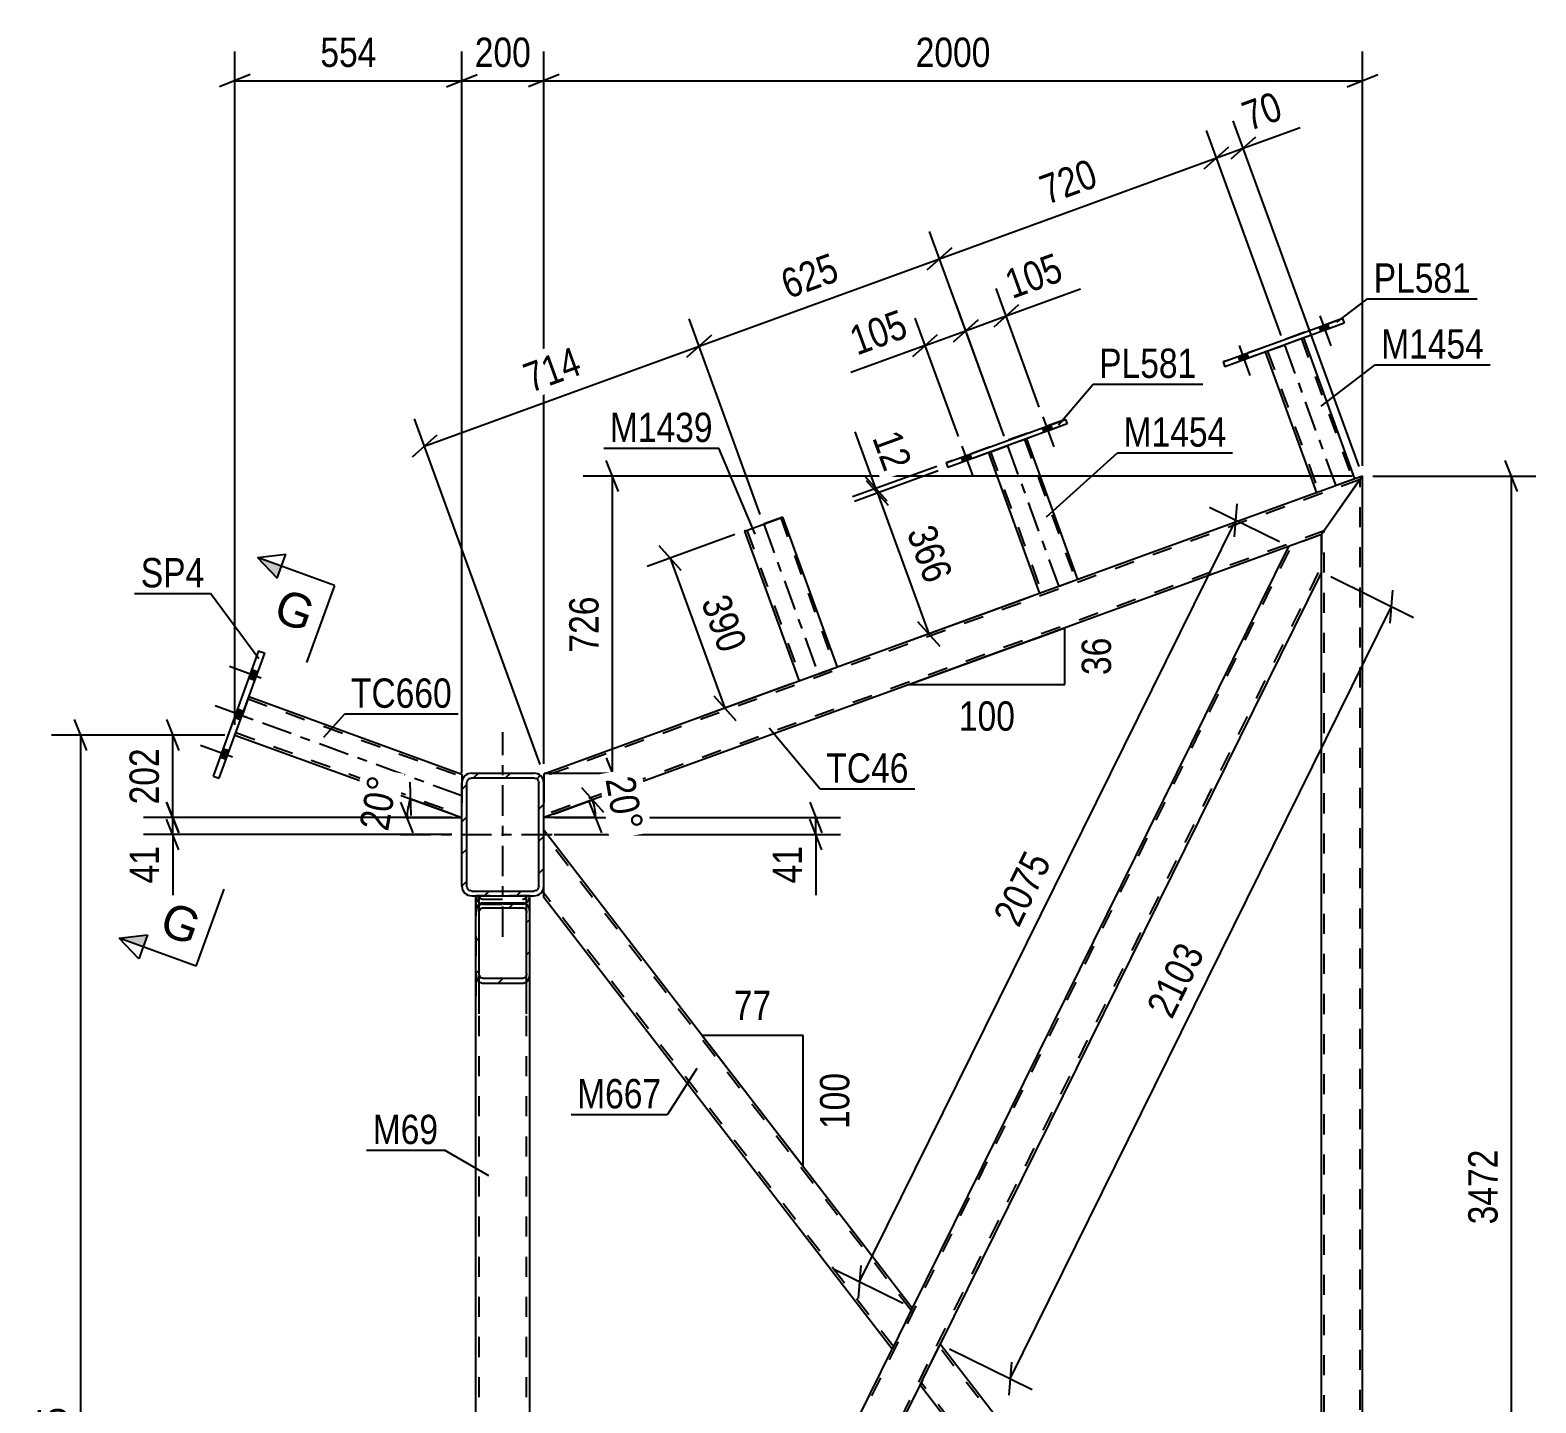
# Model space of a CAD drawing. Header units: millimetres. Extents: x -109 to 1080, y -501 to 340.
# Drawn here: x 741.8 to 888.9, y -203.8 to -69.7 of the extents above; entities that cross this region are included whole.
import ezdxf

# ---------------------------------------------------------------- set-up
doc = ezdxf.new("R2010")
doc.units = ezdxf.units.MM
doc.linetypes.add('DXK_LINE_DOT2', pattern=[3.9198, 1.9599, -1.9599])
doc.linetypes.add('DXK_LINE_DOT3', pattern=[5.9187, 2.979, -0.9799, 0.9799, -0.9799])
doc.styles.add('Arial', font='ARIAL.TTF', dxfattribs={"height": 0.2})
doc.styles.add('Arial Narrow', font='ARIALN.TTF', dxfattribs={"height": 0.2})

# ---------------------------------------------------------------- blocks, each defined once
blk = doc.blocks.new('Part-389666448-12140 - 12112')
at = {"color": 2, "linetype": 'Continuous'}
for p, q in [((828.96, -201.53), (830.69, -198.02)), ((867.96, -246.32), (830.69, -198.02)), ((828.72, -202.01), (828.96, -201.53)), ((864.98, -249), (828.72, -202.01)), ((867.96, -247.85), (867.96, -246.32))]:
    blk.add_line(p, q, dxfattribs=at)
at = {"color": 7, "linetype": 'DXK_LINE_DOT2'}
for p, q in [((867.96, -246.71), (830.57, -198.26)), ((828.74, -201.98), (828.96, -201.53)), ((865.22, -248.92), (828.84, -201.77)), ((867.68, -248.02), (864.98, -249)), ((867.67, -247.57), (867.45, -247.8)), ((867.68, -248.02), (867.45, -247.8)), ((867.96, -247.85), (867.67, -247.57))]:
    blk.add_line(p, q, dxfattribs=at)
blk = doc.blocks.new('Part-389666448-12117 - 12112')
at = {"color": 7, "linetype": 'DXK_LINE_DOT2'}
for p, q in [((790.6, -154.23), (785.32, -154.23)), ((785.32, -154.23), (785.32, -165.75)), ((785.34, -154.23), (785.37, -154.44)), ((785.64, -165.75), (785.64, -154.23)), ((785.64, -154.23), (785.66, -154.23)), ((785.66, -154.26), (785.66, -154.23)), ((790.26, -154.23), (790.26, -154.26)), ((790.28, -165.75), (790.28, -154.23)), ((790.55, -154.44), (790.58, -154.23)), ((790.6, -165.75), (790.6, -154.23)), ((785.72, -154.96), (785.84, -154.99)), ((785.96, -154.55), (785.84, -154.52)), ((785.84, -154.99), (785.96, -155.03)), ((785.96, -154.55), (789.96, -154.55)), ((789.96, -155.03), (785.96, -155.03)), ((790.08, -154.52), (789.96, -154.55)), ((789.96, -155.03), (790.19, -154.96)), ((790.19, -154.96), (790.21, -154.96))]:
    blk.add_line(p, q, dxfattribs=at)
for centre, radius, start, end in [((786.21, -154.25), 0.863, 192.9985, 235.0231), ((786.09, -154.17), 0.432, 192.9985, 235.0231), ((789.84, -154.17), 0.432, 304.9769, 347.0015), ((789.71, -154.25), 0.863, 304.9769, 347.0015)]:
    blk.add_arc(centre, radius, start, end, dxfattribs=at)
blk = doc.blocks.new('Part-389666448-12200 - 12112')
at = {"linetype": 'Continuous'}
h = blk.add_hatch(dxfattribs=at)
h.set_pattern_fill('', scale=0.7, style=0, pattern_type=0)
h.set_pattern_definition([(45, (783.9602, -153.2693), (-1.57154, 1.57154), [])])
h.paths.add_polyline_path([(783.96, -143.19), (783.96, -153.27), (784.03, -153.64), (784.24, -153.95), (784.55, -154.16), (784.92, -154.23), (791, -154.23), (791.37, -154.16), (791.68, -153.95), (791.89, -153.64), (791.96, -153.27), (791.96, -143.19), (791.89, -142.82), (791.68, -142.51), (791.37, -142.3), (791, -142.23), (784.92, -142.23), (784.55, -142.3), (784.24, -142.51), (784.03, -142.82)])
h.paths.add_polyline_path([(784.58, -142.85), (784.74, -142.75), (784.92, -142.71), (791, -142.71), (791.18, -142.75), (791.34, -142.85), (791.44, -143.01), (791.48, -143.19), (791.48, -153.27), (791.44, -153.45), (791.34, -153.61), (791.18, -153.71), (791, -153.75), (784.92, -153.75), (784.74, -153.71), (784.58, -153.61), (784.48, -153.45), (784.44, -153.27), (784.44, -143.19), (784.48, -143.01)])
at = {"color": 7, "linetype": 'DXK_LINE_DOT3'}
for p, q in [((787.96, -158.23), (787.96, -138.23)), ((777.96, -148.23), (797.96, -148.23))]:
    blk.add_line(p, q, dxfattribs=at)
at = {"color": 2, "linetype": 'Continuous'}
for p, q in [((784.92, -142.23), (784.55, -142.3)), ((784.74, -142.75), (784.92, -142.71)), ((784.92, -142.23), (791, -142.23)), ((784.92, -142.71), (791, -142.71)), ((791.37, -142.3), (791, -142.23)), ((791, -142.71), (791.18, -142.75)), ((784.03, -142.82), (783.96, -143.19)), ((783.96, -153.27), (783.96, -143.19)), ((784.44, -143.19), (784.48, -143.01)), ((784.44, -153.27), (784.44, -143.19)), ((791.44, -143.01), (791.48, -143.19)), ((791.48, -153.27), (791.48, -143.19)), ((791.96, -143.19), (791.89, -142.82)), ((791.96, -153.27), (791.96, -143.19)), ((783.96, -153.27), (784.03, -153.64)), ((784.48, -153.45), (784.44, -153.27)), ((784.55, -154.16), (784.92, -154.23)), ((784.92, -153.75), (784.74, -153.71)), ((784.92, -153.75), (791, -153.75)), ((784.92, -154.23), (791, -154.23)), ((791.18, -153.71), (791, -153.75)), ((791, -154.23), (791.37, -154.16)), ((791.48, -153.27), (791.44, -153.45)), ((791.89, -153.64), (791.96, -153.27))]:
    blk.add_line(p, q, dxfattribs=at)
for centre, radius, start, end in [((784.92, -143.19), 0.96, 112.5, 157.5), ((791, -143.19), 0.96, 22.5, 67.5), ((784.92, -143.19), 0.48, 112.5, 157.5), ((791, -143.19), 0.48, 22.5, 67.5), ((784.92, -153.27), 0.96, 202.5, 247.5), ((784.92, -153.27), 0.48, 202.5, 247.5), ((791, -153.27), 0.48, 292.5, 337.5), ((791, -153.27), 0.96, 292.5, 337.5)]:
    blk.add_arc(centre, radius, start, end, dxfattribs=at)
blk = doc.blocks.new('Part-389666448-12136 - 12112')
at = {"color": 2, "linetype": 'Continuous'}
for p, q in [((871.96, -113.21), (867.96, -118.92)), ((871.96, -113.21), (871.21, -113.48)), ((867.73, -114.75), (844.15, -123.33)), ((864.73, -120.1), (791.96, -146.58)), ((840.67, -124.6), (820.66, -131.88)), ((817.18, -133.15), (791.96, -142.33)), ((791.96, -142.33), (791.96, -143.19))]:
    blk.add_line(p, q, dxfattribs=at)
at = {"color": 7, "linetype": 'DXK_LINE_DOT2'}
for p, q in [((871.82, -113.41), (871.96, -113.21)), ((871.72, -113.55), (791.96, -142.58)), ((871.21, -113.48), (867.73, -114.75)), ((868.2, -118.58), (791.96, -146.33)), ((867.96, -118.92), (864.73, -120.1)), ((844.15, -123.33), (840.67, -124.6)), ((820.66, -131.88), (817.18, -133.15)), ((791.96, -143.19), (791.96, -146.58)), ((791.96, -146.33), (791.96, -146.31))]:
    blk.add_line(p, q, dxfattribs=at)
blk = doc.blocks.new('Part-389666448-12120 - 12112')
at = {"linetype": 'Continuous'}
h = blk.add_hatch(dxfattribs=at)
h.set_pattern_fill('', scale=0.7, style=0, pattern_type=0)
h.set_pattern_definition([(45, (785.3202, -161.7978), (-1.57154, 1.57154), [])])
h.paths.add_polyline_path([(785.32, -155.87), (785.32, -161.8), (785.37, -162.16), (785.51, -162.47), (785.72, -162.67), (785.96, -162.75), (789.96, -162.75), (790.21, -162.67), (790.41, -162.47), (790.55, -162.16), (790.6, -161.8), (790.6, -155.87), (790.55, -155.51), (790.41, -155.2), (790.21, -154.99), (789.96, -154.92), (785.96, -154.92), (785.72, -154.99), (785.51, -155.2), (785.37, -155.51)])
h.paths.add_polyline_path([(785.73, -155.53), (785.84, -155.43), (785.96, -155.4), (789.96, -155.4), (790.08, -155.43), (790.19, -155.53), (790.26, -155.69), (790.28, -155.87), (790.28, -161.8), (790.26, -161.98), (790.19, -162.13), (790.08, -162.24), (789.96, -162.27), (785.96, -162.27), (785.84, -162.24), (785.73, -162.13), (785.66, -161.98), (785.64, -161.8), (785.64, -155.87), (785.66, -155.69)])
at = {"color": 2, "linetype": 'Continuous'}
for p, q in [((785.32, -155.87), (785.32, -154.23)), ((790.6, -155.87), (790.6, -154.23)), ((785.37, -155.51), (785.32, -155.87)), ((785.32, -161.8), (785.32, -155.87)), ((785.64, -155.87), (785.66, -155.69)), ((785.64, -161.8), (785.64, -155.87)), ((785.96, -154.92), (785.72, -154.99)), ((785.84, -155.43), (785.96, -155.4)), ((785.96, -154.92), (789.96, -154.92)), ((785.96, -155.4), (789.96, -155.4)), ((790.21, -154.99), (789.96, -154.92)), ((789.96, -155.4), (790.08, -155.43)), ((790.26, -155.69), (790.28, -155.87)), ((790.28, -161.8), (790.28, -155.87)), ((790.6, -155.87), (790.55, -155.51)), ((790.6, -161.8), (790.6, -155.87)), ((785.32, -161.8), (785.37, -162.16)), ((785.66, -161.98), (785.64, -161.8)), ((790.28, -161.8), (790.26, -161.98)), ((790.55, -162.16), (790.6, -161.8)), ((785.72, -162.67), (785.96, -162.75)), ((785.96, -162.27), (785.84, -162.24)), ((785.96, -162.27), (789.96, -162.27)), ((785.96, -162.75), (789.96, -162.75)), ((790.08, -162.24), (789.96, -162.27)), ((789.96, -162.75), (790.21, -162.67))]:
    blk.add_line(p, q, dxfattribs=at)
at = {"color": 7, "linetype": 'DXK_LINE_DOT2'}
for p, q in [((790.6, -154.23), (785.32, -154.23)), ((785.37, -154.44), (785.34, -154.23)), ((785.64, -161.8), (785.64, -154.23)), ((785.66, -154.23), (785.66, -154.26)), ((790.28, -154.23), (790.26, -154.23)), ((790.26, -154.26), (790.26, -154.23)), ((790.28, -161.8), (790.28, -154.23)), ((790.58, -154.23), (790.55, -154.44)), ((785.32, -161.8), (785.32, -155.87)), ((785.96, -155.03), (785.72, -154.96)), ((785.84, -154.52), (785.96, -154.55)), ((785.96, -154.55), (789.96, -154.55)), ((785.96, -155.03), (789.96, -155.03)), ((789.96, -154.55), (790.08, -154.52)), ((790.21, -154.96), (789.96, -155.03)), ((790.6, -161.8), (790.6, -155.87))]:
    blk.add_line(p, q, dxfattribs=at)
for centre, radius, start, end in [((786.21, -154.25), 0.863, 192.9985, 235.0231), ((786.09, -154.17), 0.432, 192.9985, 235.0231), ((789.84, -154.17), 0.432, 304.9769, 347.0015), ((789.71, -154.25), 0.863, 304.9769, 347.0015)]:
    blk.add_arc(centre, radius, start, end, dxfattribs=at)
at = {"color": 2, "linetype": 'Continuous'}
for centre, radius, start, end in [((786.21, -155.7), 0.863, 124.9769, 167.0015), ((786.09, -155.79), 0.432, 124.9769, 167.0015), ((789.84, -155.79), 0.432, 12.9985, 55.0231), ((789.71, -155.7), 0.863, 12.9985, 55.0231), ((786.21, -161.97), 0.863, 192.9985, 235.0231), ((786.09, -161.88), 0.432, 192.9985, 235.0231), ((789.84, -161.88), 0.432, 304.9769, 347.0015), ((789.71, -161.97), 0.863, 304.9769, 347.0015)]:
    blk.add_arc(centre, radius, start, end, dxfattribs=at)
blk = doc.blocks.new('Part-389666448-12137 - 12112')
at = {"color": 2, "linetype": 'Continuous'}
for p, q in [((867.96, -118.92), (864.73, -120.1)), ((867.96, -122.59), (867.96, -118.92)), ((864.73, -120.1), (827.97, -194.49)), ((867.96, -122.59), (830.69, -198.02)), ((790.75, -269.83), (826, -198.49)), ((792.46, -275.4), (828.72, -202.01))]:
    blk.add_line(p, q, dxfattribs=at)
at = {"color": 7, "linetype": 'DXK_LINE_DOT2'}
for p, q in [((791.02, -269.83), (865.06, -119.98)), ((792.14, -275.52), (867.96, -122.05)), ((827.97, -194.49), (826, -198.49)), ((830.69, -198.02), (828.72, -202.01))]:
    blk.add_line(p, q, dxfattribs=at)
blk = doc.blocks.new('Part-389666448-12126 - 12112')
at = {"color": 7, "linetype": 'DXK_LINE_DOT2'}
for p, q in [((790.6, -154.23), (785.32, -154.23)), ((785.32, -161.8), (785.32, -154.23)), ((785.64, -269.83), (785.64, -154.23)), ((790.28, -269.83), (790.28, -154.23)), ((790.6, -161.8), (790.6, -154.23)), ((785.32, -269.83), (785.32, -262.26)), ((790.6, -269.83), (790.6, -262.26)), ((785.32, -269.83), (790.6, -269.83))]:
    blk.add_line(p, q, dxfattribs=at)
at = {"color": 2, "linetype": 'Continuous'}
for p, q in [((785.32, -262.26), (785.32, -161.8)), ((790.6, -262.26), (790.6, -161.8))]:
    blk.add_line(p, q, dxfattribs=at)
blk = doc.blocks.new('Part-389666448-14738 - 12112')
at = {"color": 2, "linetype": 'Continuous'}
for p, q in [((764.09, -130.3), (759.64, -142.52)), ((760.24, -142.74), (764.69, -130.52)), ((764.09, -130.3), (764.69, -130.52)), ((759.64, -142.52), (760.24, -142.74))]:
    blk.add_line(p, q, dxfattribs=at)
blk = doc.blocks.new('Part-389666448-12171 - 12112')
at = {"color": 2, "linetype": 'Continuous'}
for p, q in [((827.97, -194.49), (791.96, -147.82)), ((791.96, -154.37), (791.96, -153.27)), ((826, -198.49), (791.96, -154.37)), ((827.97, -194.49), (826, -198.49))]:
    blk.add_line(p, q, dxfattribs=at)
at = {"color": 7, "linetype": 'DXK_LINE_DOT2'}
for p, q in [((791.96, -153.27), (791.96, -147.82)), ((827.85, -194.73), (791.96, -148.21)), ((826.12, -198.25), (791.96, -153.97))]:
    blk.add_line(p, q, dxfattribs=at)
blk = doc.blocks.new('Bolt-389666448-23755 - 12112')
at = {"linetype": 'Continuous'}
for points in [[(841.47, -108.22), (840.64, -108.52), (840.81, -108.97), (841.64, -108.67)], [(833.58, -111.09), (832.75, -111.39), (832.92, -111.84), (833.74, -111.54)]]:
    blk.add_hatch(color=1, dxfattribs=at).paths.add_polyline_path(points)
at = {"color": 1, "linetype": 'Continuous'}
for p, q in [((840.64, -108.52), (840.81, -108.97)), ((840.72, -107.43), (841.78, -110.36)), ((841.47, -108.22), (841.64, -108.67)), ((832.82, -110.3), (833.89, -113.23)), ((832.75, -111.39), (832.92, -111.84)), ((833.58, -111.09), (833.74, -111.54))]:
    blk.add_line(p, q, dxfattribs=at)
blk = doc.blocks.new('Part-389666448-12198 - 12112')
at = {"color": 2, "linetype": 'Continuous'}
for p, q in [((871.96, -113.21), (871.48, -113.89)), ((871.96, -251.71), (871.96, -113.21)), ((871.48, -113.89), (867.96, -118.92)), ((867.96, -246.32), (867.96, -122.59))]:
    blk.add_line(p, q, dxfattribs=at)
at = {"color": 7, "linetype": 'DXK_LINE_DOT2'}
for p, q in [((871.96, -113.21), (871.82, -113.41)), ((871.72, -251.48), (871.72, -113.55)), ((867.96, -118.92), (867.96, -122.59)), ((868.2, -248.08), (868.2, -118.58)), ((867.96, -247.85), (867.96, -246.32)), ((871.96, -251.71), (867.96, -247.85))]:
    blk.add_line(p, q, dxfattribs=at)
blk = doc.blocks.new('Bolt-389666448-23758 - 12112')
at = {"linetype": 'Continuous'}
for points in [[(868.53, -98.37), (867.71, -98.67), (867.87, -99.12), (868.7, -98.82)], [(860.64, -101.24), (859.81, -101.54), (859.98, -101.99), (860.8, -101.69)]]:
    blk.add_hatch(color=1, dxfattribs=at).paths.add_polyline_path(points)
at = {"color": 1, "linetype": 'Continuous'}
for p, q in [((867.78, -97.58), (868.85, -100.51)), ((868.53, -98.37), (868.7, -98.82)), ((867.71, -98.67), (867.87, -99.12)), ((859.89, -100.45), (860.95, -103.38)), ((860.64, -101.24), (860.8, -101.69)), ((859.81, -101.54), (859.98, -101.99))]:
    blk.add_line(p, q, dxfattribs=at)
blk = doc.blocks.new('Part-389666448-14735 - 12112')
at = {"color": 7, "linetype": 'DXK_LINE_DOT2'}
for p, q in [((763.15, -134.75), (761.78, -138.51)), ((763.07, -134.98), (783.96, -142.58)), ((761.87, -138.28), (783.96, -146.33)), ((783.96, -142.33), (783.96, -142.47)), ((783.96, -142.6), (783.96, -142.58)), ((783.96, -143.19), (783.96, -146.58))]:
    blk.add_line(p, q, dxfattribs=at)
at = {"color": 2, "linetype": 'Continuous'}
for p, q in [((763.15, -134.75), (783.96, -142.33)), ((761.78, -138.51), (783.96, -146.58)), ((783.96, -142.33), (783.96, -143.19))]:
    blk.add_line(p, q, dxfattribs=at)
at = {"color": 7, "linetype": 'DXK_LINE_DOT3'}
blk.add_line((783.96, -144.45), (762.47, -136.63), dxfattribs=at)
blk = doc.blocks.new('Bolt-389666448-14756 - 12112')
at = {"linetype": 'Continuous'}
for points in [[(763.72, -133.19), (764.02, -132.36), (763.42, -132.15), (763.12, -132.97)], [(763.72, -133.19), (764.02, -132.36), (763.42, -132.15), (763.12, -132.97)], [(763.72, -133.19), (764.02, -132.36), (763.42, -132.15), (763.12, -132.97)], [(762.32, -137.04), (762.62, -136.22), (762.02, -136), (761.72, -136.83)], [(762.32, -137.04), (762.62, -136.22), (762.02, -136), (761.72, -136.83)], [(760.91, -140.9), (761.22, -140.07), (760.61, -139.85), (760.31, -140.68)], [(760.91, -140.9), (761.22, -140.07), (760.61, -139.85), (760.31, -140.68)], [(760.91, -140.9), (761.22, -140.07), (760.61, -139.85), (760.31, -140.68)]]:
    blk.add_hatch(color=1, dxfattribs=at).paths.add_polyline_path(points)
at = {"color": 1, "linetype": 'Continuous'}
for p, q in [((764.36, -132.96), (761.24, -131.82)), ((764.36, -132.96), (761.24, -131.82)), ((764.36, -132.96), (761.24, -131.82)), ((764.02, -132.36), (763.42, -132.15)), ((764.02, -132.36), (763.42, -132.15)), ((764.02, -132.36), (763.42, -132.15)), ((763.72, -133.19), (763.12, -132.97)), ((763.72, -133.19), (763.12, -132.97)), ((763.72, -133.19), (763.12, -132.97)), ((762.96, -136.81), (759.84, -135.67)), ((762.96, -136.81), (759.84, -135.67)), ((762.32, -137.04), (761.72, -136.83)), ((762.32, -137.04), (761.72, -136.83)), ((762.62, -136.22), (762.02, -136)), ((762.62, -136.22), (762.02, -136)), ((761.55, -140.66), (758.43, -139.53)), ((761.55, -140.66), (758.43, -139.53)), ((761.55, -140.66), (758.43, -139.53)), ((760.91, -140.9), (760.31, -140.68)), ((760.91, -140.9), (760.31, -140.68)), ((760.91, -140.9), (760.31, -140.68)), ((761.22, -140.07), (760.61, -139.85)), ((761.22, -140.07), (760.61, -139.85)), ((761.22, -140.07), (760.61, -139.85))]:
    blk.add_line(p, q, dxfattribs=at)
blk = doc.blocks.new('Part-389666448-23744 - 12112')
at = {"color": 7, "linetype": 'DXK_LINE_DOT2'}
for p, q in [((835.39, -110.94), (839.15, -109.57)), ((839.15, -109.57), (835.39, -110.94)), ((838.93, -109.65), (838.93, -109.65)), ((838.93, -109.65), (843.93, -123.41)), ((839.15, -109.57), (839.15, -109.57)), ((835.39, -110.94), (835.39, -110.94)), ((835.39, -110.94), (835.4, -110.94)), ((835.39, -110.94), (835.4, -110.94)), ((835.62, -110.85), (835.62, -110.85)), ((835.62, -110.85), (840.62, -124.61)), ((844.15, -123.33), (840.39, -124.7)), ((843.91, -123.42), (843.87, -123.43)), ((844.15, -123.33), (844.15, -123.33)), ((844.15, -123.33), (844.15, -123.33)), ((844.15, -123.33), (844.15, -123.33)), ((844.15, -123.33), (844.15, -123.33)), ((840.39, -124.7), (840.39, -124.7))]:
    blk.add_line(p, q, dxfattribs=at)
at = {"color": 7, "linetype": 'DXK_LINE_DOT3'}
blk.add_line((837.27, -110.25), (842.27, -124.01), dxfattribs=at)
at = {"color": 2, "linetype": 'Continuous'}
for p, q in [((844.15, -123.33), (839.15, -109.57)), ((835.4, -110.94), (840.39, -124.7)), ((844.15, -123.33), (840.39, -124.7))]:
    blk.add_line(p, q, dxfattribs=at)
blk = doc.blocks.new('Part-389666448-23745 - 12112')
at = {"color": 2, "linetype": 'Continuous'}
for p, q in [((831.28, -111.92), (842.94, -107.68)), ((843.1, -108.13), (831.45, -112.38)), ((842.94, -107.68), (842.94, -107.68)), ((842.94, -107.68), (843.1, -108.13)), ((831.28, -111.92), (831.28, -111.92)), ((831.28, -111.92), (831.45, -112.38))]:
    blk.add_line(p, q, dxfattribs=at)
at = {"color": 7, "linetype": 'DXK_LINE_DOT2'}
for p, q in [((842.94, -107.68), (831.28, -111.92)), ((843.1, -108.13), (831.45, -112.38))]:
    blk.add_line(p, q, dxfattribs=at)
blk = doc.blocks.new('Part-389666448-23748 - 12112')
at = {"color": 7, "linetype": 'DXK_LINE_DOT2'}
for p, q in [((862.46, -101.09), (866.22, -99.72)), ((866.22, -99.72), (862.46, -101.09)), ((865.99, -99.8), (865.99, -99.8)), ((865.99, -99.8), (870.99, -113.56)), ((866.22, -99.72), (866.22, -99.72)), ((862.46, -101.09), (862.46, -101.09)), ((862.46, -101.09), (862.46, -101.09)), ((862.46, -101.09), (862.46, -101.09)), ((862.68, -101), (862.68, -101)), ((862.68, -101), (867.68, -114.76)), ((871.22, -113.48), (867.46, -114.85)), ((870.97, -113.57), (870.94, -113.58)), ((871.22, -113.48), (871.21, -113.48)), ((871.21, -113.48), (871.22, -113.48)), ((871.22, -113.48), (871.21, -113.48)), ((871.22, -113.48), (871.22, -113.48)), ((867.46, -114.85), (867.46, -114.85))]:
    blk.add_line(p, q, dxfattribs=at)
at = {"color": 2, "linetype": 'Continuous'}
for p, q in [((871.21, -113.48), (866.22, -99.72)), ((862.46, -101.09), (867.46, -114.85)), ((871.21, -113.48), (867.46, -114.85))]:
    blk.add_line(p, q, dxfattribs=at)
at = {"color": 7, "linetype": 'DXK_LINE_DOT3'}
blk.add_line((864.34, -100.4), (869.34, -114.16), dxfattribs=at)
blk = doc.blocks.new('Part-389666448-23749 - 12112')
at = {"color": 2, "linetype": 'Continuous'}
for p, q in [((858.35, -102.07), (870, -97.83)), ((870.16, -98.28), (858.51, -102.53)), ((870, -97.83), (870, -97.83)), ((870, -97.83), (870.16, -98.28)), ((858.35, -102.07), (858.35, -102.07)), ((858.35, -102.07), (858.51, -102.53))]:
    blk.add_line(p, q, dxfattribs=at)
at = {"color": 7, "linetype": 'DXK_LINE_DOT2'}
for p, q in [((870, -97.83), (858.35, -102.07)), ((870.16, -98.28), (858.51, -102.53))]:
    blk.add_line(p, q, dxfattribs=at)
blk = doc.blocks.new('Part-389666448-23752 - 12112')
at = {"color": 2, "linetype": 'Continuous'}
for p, q in [((811.57, -118.59), (815.33, -117.22)), ((815.33, -117.22), (815.33, -117.22)), ((820.66, -131.88), (815.33, -117.22)), ((811.57, -118.59), (811.57, -118.59)), ((811.57, -118.59), (816.9, -133.25)), ((820.66, -131.88), (816.9, -133.25))]:
    blk.add_line(p, q, dxfattribs=at)
at = {"color": 7, "linetype": 'DXK_LINE_DOT2'}
for p, q in [((815.33, -117.22), (811.57, -118.59)), ((815.11, -117.3), (815.11, -117.3)), ((815.11, -117.3), (820.43, -131.96)), ((811.8, -118.5), (811.8, -118.5)), ((811.8, -118.5), (817.13, -133.17)), ((820.66, -131.88), (816.9, -133.25)), ((820.42, -131.97), (820.38, -131.98)), ((820.66, -131.88), (820.66, -131.88)), ((820.66, -131.88), (820.66, -131.88)), ((820.66, -131.88), (820.66, -131.88)), ((820.66, -131.88), (820.66, -131.88))]:
    blk.add_line(p, q, dxfattribs=at)
at = {"color": 7, "linetype": 'DXK_LINE_DOT3'}
blk.add_line((813.45, -117.9), (818.78, -132.56), dxfattribs=at)
blk = doc.blocks.new('Bolt-389666448-23754 - 12112')
at = {"linetype": 'Continuous'}
for points in [[(841.47, -108.22), (840.64, -108.52), (840.81, -108.97), (841.64, -108.67)], [(833.58, -111.09), (832.75, -111.39), (832.92, -111.84), (833.74, -111.54)]]:
    blk.add_hatch(color=1, dxfattribs=at).paths.add_polyline_path(points)
at = {"color": 1, "linetype": 'Continuous'}
for p, q in [((840.64, -108.52), (840.81, -108.97)), ((840.72, -107.43), (841.78, -110.36)), ((841.47, -108.22), (841.64, -108.67)), ((832.82, -110.3), (833.89, -113.23)), ((832.75, -111.39), (832.92, -111.84)), ((833.58, -111.09), (833.74, -111.54))]:
    blk.add_line(p, q, dxfattribs=at)
blk = doc.blocks.new('Bolt-389666448-23759 - 12112')
at = {"linetype": 'Continuous'}
for points in [[(868.53, -98.37), (867.71, -98.67), (867.87, -99.12), (868.7, -98.82)], [(860.64, -101.24), (859.81, -101.54), (859.98, -101.99), (860.8, -101.69)]]:
    blk.add_hatch(color=1, dxfattribs=at).paths.add_polyline_path(points)
at = {"color": 1, "linetype": 'Continuous'}
for p, q in [((867.78, -97.58), (868.85, -100.51)), ((868.53, -98.37), (868.7, -98.82)), ((867.71, -98.67), (867.87, -99.12)), ((859.89, -100.45), (860.95, -103.38)), ((860.64, -101.24), (860.8, -101.69)), ((859.81, -101.54), (859.98, -101.99))]:
    blk.add_line(p, q, dxfattribs=at)
blk = doc.blocks.new('StraightDimension-389666448-21775 - 12112')
at = {"color": 7, "linetype": 'Continuous'}
for p, q in [((755.1, -137.01), (756.3, -140.01)), ((760.78, -138.51), (752.85, -138.51)), ((755.7, -146.58), (755.7, -138.51)), ((756.3, -148.08), (755.1, -145.08)), ((782.96, -146.58), (752.85, -146.58))]:
    blk.add_line(p, q, dxfattribs=at)
at = {"color": 0}
blk.add_wipeout([(754.95, -139.2), (750.75, -139.2), (750.75, -145.89), (754.95, -145.89)], dxfattribs=at)
at = {"color": 3, "style": 'Arial Narrow'}
blk.add_text('202', height=2.863, rotation=90.0002, dxfattribs=at).set_placement((754.35, -145.29))
blk = doc.blocks.new('AngleDimension-389666448-16024 - 12112')
at = {"color": 7, "linetype": 'Continuous'}
for p, q in [((807.41, -167.85), (807.41, -167.85)), ((817.31, -167.85), (807.41, -167.85)), ((817.31, -180.67), (807.41, -167.85)), ((817.31, -180.67), (817.31, -167.85))]:
    blk.add_line(p, q, dxfattribs=at)
at = {"color": 0}
for points in [[(814.79, -166.95), (814.79, -162.75), (809.93, -162.75), (809.93, -166.95)], [(822.41, -170.92), (818.21, -170.92), (818.21, -177.6), (822.41, -177.6)]]:
    blk.add_wipeout(points, dxfattribs=at)
at = {"color": 3, "style": 'Arial Narrow'}
blk.add_text('77', height=2.863, dxfattribs=at).set_placement((810.53, -166.35))
blk.add_text('100', height=2.863, rotation=90.0002, dxfattribs=at).set_placement((821.81, -177))
blk = doc.blocks.new('StraightDimension-389666448-13838 - 12112')
at = {"color": 7, "linetype": 'Continuous'}
for p, q in [((859.44, -119.16), (859.7, -115.93)), ((822.81, -191.94), (859.57, -117.54)), ((863.84, -119.65), (857.01, -116.28)), ((827.08, -194.05), (820.26, -190.68)), ((822.94, -190.33), (822.68, -193.55))]:
    blk.add_line(p, q, dxfattribs=at)
at = {"color": 0}
blk.add_wipeout([(842.4, -150.6), (838.64, -148.74), (834.87, -156.37), (838.63, -158.23)], dxfattribs=at)
at = {"color": 3, "style": 'Arial Narrow'}
blk.add_text('2075', height=2.863, rotation=63.7072, dxfattribs=at).set_placement((838.36, -157.42))
blk = doc.blocks.new('StraightDimension-389666448-13879 - 12112')
at = {"color": 7, "linetype": 'Continuous'}
for p, q in [((868.86, -123.03), (876.94, -127.03)), ((874.67, -127.58), (874.92, -124.36)), ((837.52, -201.4), (874.79, -125.97)), ((831.59, -198.46), (839.68, -202.46)), ((837.65, -199.78), (837.4, -203.01))]:
    blk.add_line(p, q, dxfattribs=at)
at = {"color": 0}
blk.add_wipeout([(857.37, -159.53), (853.61, -157.67), (849.84, -165.3), (853.6, -167.16)], dxfattribs=at)
at = {"color": 3, "style": 'Arial Narrow'}
blk.add_text('2103', height=2.863, rotation=63.7072, dxfattribs=at).set_placement((853.33, -166.36))
blk = doc.blocks.new('StraightDimension-389666448-13895 - 12112')
at = {"color": 7, "linetype": 'Continuous'}
for p, q in [((817.94, -145.08), (819.14, -148.08)), ((792.96, -146.58), (820.94, -146.58)), ((819.14, -149.73), (817.94, -146.73)), ((818.54, -148.23), (818.54, -146.58)), ((792.97, -148.23), (820.94, -148.23)), ((818.54, -148.23), (818.54, -154.14)), ((818.54, -148.23), (818.54, -154.14))]:
    blk.add_line(p, q, dxfattribs=at)
at = {"color": 0}
blk.add_wipeout([(817.79, -148.75), (813.59, -148.75), (813.59, -153.61), (817.79, -153.61)], dxfattribs=at)
at = {"color": 3, "style": 'Arial Narrow'}
blk.add_text('41', height=2.863, rotation=90.0002, dxfattribs=at).set_placement((817.19, -153.01))
blk = doc.blocks.new('StraightDimension-389666448-13603 - 12112')
at = {"color": 7, "linetype": 'Continuous'}
for p, q in [((799.26, -114.71), (798.06, -111.71)), ((870.96, -113.21), (795.81, -113.21)), ((798.66, -142.23), (798.66, -113.21)), ((798.06, -140.73), (799.26, -143.73)), ((792, -142.23), (801.06, -142.23))]:
    blk.add_line(p, q, dxfattribs=at)
at = {"color": 0}
blk.add_wipeout([(797.91, -124.38), (793.71, -124.38), (793.71, -131.06), (797.91, -131.06)], dxfattribs=at)
at = {"color": 3, "style": 'Arial Narrow'}
blk.add_text('726', height=2.863, rotation=90.0002, dxfattribs=at).set_placement((797.31, -130.46))
blk = doc.blocks.new('StraightDimension-389666448-13791 - 12112')
at = {"color": 7, "linetype": 'Continuous'}
for p, q in [((887.1, -114.71), (885.9, -111.71)), ((872.96, -113.21), (888.9, -113.21)), ((886.5, -252.1), (886.5, -113.21))]:
    blk.add_line(p, q, dxfattribs=at)
at = {"color": 0}
blk.add_wipeout([(885.75, -178.4), (881.55, -178.4), (881.55, -186.91), (885.75, -186.91)], dxfattribs=at)
at = {"color": 3, "style": 'Arial Narrow'}
blk.add_text('3472', height=2.863, rotation=90.0002, dxfattribs=at).set_placement((885.15, -186.31))
blk = doc.blocks.new('AngleDimension-389666448-16341 - 12112')
at = {"color": 7, "linetype": 'Continuous'}
for p, q in [((778.87, -143.13), (778.97, -146.36)), ((779.2, -148.08), (778, -145.08)), ((783.02, -146.24), (778.92, -144.75)), ((778.92, -144.75), (783.96, -146.58)), ((778.6, -146.58), (783.96, -146.58))]:
    blk.add_line(p, q, dxfattribs=at)
blk.add_arc((783.96, -146.58), 5.36, 159.9999, 180, dxfattribs=at)
at = {"color": 0}
blk.add_wipeout([(778.35, -142.31), (774.22, -141.58), (773.09, -147.95), (777.23, -148.67)], dxfattribs=at)
at = {"color": 3, "style": 'Arial Narrow'}
blk.add_text('20°', height=2.863, rotation=80.0021, dxfattribs=at).set_placement((776.74, -147.98))
blk = doc.blocks.new('AngleDimension-389666448-16356 - 12112')
at = {"color": 7, "linetype": 'Continuous'}
for p, q in [((795.65, -143.64), (797.8, -146.05)), ((796.73, -144.85), (791.96, -146.58)), ((792.9, -146.24), (796.73, -144.85)), ((797.63, -148.08), (796.43, -145.08)), ((797.03, -146.58), (791.96, -146.58))]:
    blk.add_line(p, q, dxfattribs=at)
blk.add_arc((791.96, -146.58), 5.07, 0, 20, dxfattribs=at)
at = {"color": 0}
blk.add_wipeout([(798.4, -148.73), (802.54, -148), (801.42, -141.64), (797.28, -142.36)], dxfattribs=at)
at = {"color": 3, "style": 'Arial Narrow'}
blk.add_text('20°', height=2.863, rotation=-80.0021, dxfattribs=at).set_placement((797.98, -142.85))
blk = doc.blocks.new('StraightDimension-389666448-21634 - 12112')
at = {"color": 7, "linetype": 'Continuous'}
for p, q in [((747.32, -140.01), (746.12, -137.01)), ((760.78, -138.51), (743.87, -138.51)), ((746.72, -277.1), (746.72, -138.51)), ((746.12, -275.6), (747.32, -278.6)), ((771.68, -277.1), (743.87, -277.1))]:
    blk.add_line(p, q, dxfattribs=at)
at = {"color": 0}
blk.add_wipeout([(745.97, -203.55), (741.77, -203.55), (741.77, -212.06), (745.97, -212.06)], dxfattribs=at)
at = {"color": 3, "style": 'Arial Narrow'}
blk.add_text('3465', height=2.863, rotation=90.0002, dxfattribs=at).set_placement((745.37, -211.46))
blk = doc.blocks.new('StraightDimension-389666448-21776 - 12112')
at = {"color": 7, "linetype": 'Continuous'}
for p, q in [((755.1, -145.08), (756.3, -148.08)), ((782.96, -146.58), (752.85, -146.58)), ((756.3, -149.73), (755.1, -146.73)), ((755.7, -148.23), (755.7, -146.58)), ((782.96, -148.23), (752.85, -148.23)), ((755.7, -148.23), (755.7, -154.14)), ((755.7, -148.23), (755.7, -154.14))]:
    blk.add_line(p, q, dxfattribs=at)
at = {"color": 0}
blk.add_wipeout([(754.95, -148.75), (750.75, -148.75), (750.75, -153.61), (754.95, -153.61)], dxfattribs=at)
at = {"color": 3, "style": 'Arial Narrow'}
blk.add_text('41', height=2.863, rotation=90.0002, dxfattribs=at).set_placement((754.35, -153.01))
blk = doc.blocks.new('StraightDimension-389666448-23402 - 12112')
at = {"color": 7, "linetype": 'Continuous'}
for p, q in [((791.96, -141.33), (791.96, -71.75)), ((871.96, -112.21), (871.96, -71.75)), ((793.46, -74), (790.46, -75.2)), ((791.96, -74.6), (871.96, -74.6)), ((870.46, -75.2), (873.46, -74))]:
    blk.add_line(p, q, dxfattribs=at)
at = {"color": 0}
blk.add_wipeout([(836.22, -73.85), (836.22, -69.65), (827.7, -69.65), (827.7, -73.85)], dxfattribs=at)
at = {"color": 3, "style": 'Arial Narrow'}
blk.add_text('2000', height=2.863, dxfattribs=at).set_placement((828.3, -73.25))
blk = doc.blocks.new('StraightDimension-389666448-23403 - 12112')
at = {"color": 7, "linetype": 'Continuous'}
for p, q in [((783.96, -142.19), (783.96, -71.75)), ((791.96, -141.33), (791.96, -71.75)), ((782.46, -75.2), (785.46, -74)), ((783.96, -74.6), (791.96, -74.6)), ((793.46, -74), (790.46, -75.2))]:
    blk.add_line(p, q, dxfattribs=at)
at = {"color": 0}
blk.add_wipeout([(791.3, -73.85), (791.3, -69.65), (784.62, -69.65), (784.62, -73.85)], dxfattribs=at)
at = {"color": 3, "style": 'Arial Narrow'}
blk.add_text('200', height=2.863, dxfattribs=at).set_placement((785.22, -73.25))
blk = doc.blocks.new('StraightDimension-389666448-23404 - 12112')
at = {"color": 7, "linetype": 'Continuous'}
for p, q in [((761.78, -137.51), (761.78, -71.75)), ((783.96, -142.19), (783.96, -71.75)), ((763.28, -74), (760.28, -75.2)), ((761.78, -74.6), (783.96, -74.6)), ((782.46, -75.2), (785.46, -74))]:
    blk.add_line(p, q, dxfattribs=at)
at = {"color": 0}
blk.add_wipeout([(776.21, -73.85), (776.21, -69.65), (769.53, -69.65), (769.53, -73.85)], dxfattribs=at)
at = {"color": 3, "style": 'Arial Narrow'}
blk.add_text('554', height=2.863, dxfattribs=at).set_placement((770.13, -73.25))
blk = doc.blocks.new('StraightDimension-389666448-26720 - 12112')
at = {"color": 7, "linetype": 'Continuous'}
for p, q in [((871.62, -112.27), (859.33, -78.5)), ((864, -99.48), (856.71, -79.46)), ((861.51, -80.11), (859.1, -82.26)), ((856.48, -83.21), (858.89, -81.06)), ((857.69, -82.13), (860.3, -81.18))]:
    blk.add_line(p, q, dxfattribs=at)
at = {"color": 0}
blk.add_wipeout([(865.1, -78.64), (863.67, -74.69), (859.1, -76.35), (860.54, -80.3)], dxfattribs=at)
at = {"color": 7, "linetype": 'Continuous'}
blk.add_line((860.3, -81.18), (865.85, -79.16), dxfattribs=at)
blk.add_line((860.3, -81.18), (865.85, -79.16), dxfattribs=at)
at = {"color": 3, "style": 'Arial Narrow'}
blk.add_text('70', height=2.863, rotation=20.002, dxfattribs=at).set_placement((860.9, -79.53))
blk = doc.blocks.new('StraightDimension-389666448-26721 - 12112')
at = {"color": 7, "linetype": 'Continuous'}
for p, q in [((864, -99.48), (856.71, -79.46)), ((830.63, -91.98), (857.69, -82.13)), ((856.48, -83.21), (858.89, -81.06)), ((836.93, -109.31), (829.65, -89.31)), ((831.83, -90.91), (829.42, -93.06))]:
    blk.add_line(p, q, dxfattribs=at)
at = {"color": 0}
blk.add_wipeout([(847.04, -85.21), (845.6, -81.27), (839.32, -83.55), (840.76, -87.5)], dxfattribs=at)
at = {"color": 3, "style": 'Arial Narrow'}
blk.add_text('720', height=2.863, rotation=20.002, dxfattribs=at).set_placement((841.12, -86.73))
blk = doc.blocks.new('StraightDimension-389666448-26722 - 12112')
at = {"color": 7, "linetype": 'Continuous'}
for p, q in [((836.93, -109.31), (829.65, -89.31)), ((829.42, -93.06), (831.83, -90.91)), ((807.13, -100.54), (830.63, -91.98)), ((813.11, -116.96), (806.16, -97.86)), ((808.34, -99.46), (805.93, -101.61))]:
    blk.add_line(p, q, dxfattribs=at)
at = {"color": 0}
blk.add_wipeout([(821.76, -94.41), (820.33, -90.47), (814.05, -92.75), (815.48, -96.7)], dxfattribs=at)
at = {"color": 3, "style": 'Arial Narrow'}
blk.add_text('625', height=2.863, rotation=20.002, dxfattribs=at).set_placement((815.84, -95.93))
blk = doc.blocks.new('StraightDimension-389666448-26723 - 12112')
at = {"color": 7, "linetype": 'Continuous'}
for p, q in [((813.11, -116.96), (806.16, -97.86)), ((805.93, -101.61), (808.34, -99.46)), ((780.3, -110.3), (807.13, -100.54)), ((791.62, -141.39), (779.33, -107.62)), ((781.51, -109.22), (779.1, -111.38))]:
    blk.add_line(p, q, dxfattribs=at)
at = {"color": 0}
blk.add_wipeout([(796.6, -103.57), (795.17, -99.62), (788.88, -101.91), (790.32, -105.86)], dxfattribs=at)
at = {"color": 3, "style": 'Arial Narrow'}
blk.add_text('714', height=2.863, rotation=20.002, dxfattribs=at).set_placement((790.68, -105.09))
blk = doc.blocks.new('StraightDimension-389666448-26850 - 12112')
at = {"color": 7, "linetype": 'Continuous'}
for p, q in [((840.37, -106.49), (836.15, -94.9)), ((836.93, -109.31), (832.21, -96.34)), ((838.33, -96.5), (835.93, -98.66)), ((831.98, -100.09), (834.39, -97.94)), ((833.18, -99.02), (837.13, -97.58))]:
    blk.add_line(p, q, dxfattribs=at)
at = {"color": 0}
blk.add_wipeout([(843.65, -94.41), (842.21, -90.46), (835.93, -92.75), (837.37, -96.69)], dxfattribs=at)
at = {"color": 7, "linetype": 'Continuous'}
blk.add_line((837.13, -97.58), (844.4, -94.93), dxfattribs=at)
blk.add_line((837.13, -97.58), (844.4, -94.93), dxfattribs=at)
at = {"color": 3, "style": 'Arial Narrow'}
blk.add_text('105', height=2.863, rotation=20.0077, dxfattribs=at).set_placement((837.73, -95.93))
blk = doc.blocks.new('StraightDimension-389666448-26851 - 12112')
at = {"color": 7, "linetype": 'Continuous'}
for p, q in [((836.93, -109.31), (832.21, -96.34)), ((832.48, -109.36), (828.26, -97.78)), ((834.39, -97.94), (831.98, -100.09)), ((828.03, -101.53), (830.44, -99.38)), ((829.24, -100.45), (833.18, -99.02))]:
    blk.add_line(p, q, dxfattribs=at)
at = {"color": 0}
blk.add_wipeout([(828.49, -99.93), (827.05, -95.98), (820.77, -98.27), (822.21, -102.21)], dxfattribs=at)
at = {"color": 7, "linetype": 'Continuous'}
blk.add_line((829.24, -100.45), (821.97, -103.1), dxfattribs=at)
blk.add_line((829.24, -100.45), (821.97, -103.1), dxfattribs=at)
at = {"color": 3, "style": 'Arial Narrow'}
blk.add_text('105', height=2.863, rotation=20.0077, dxfattribs=at).set_placement((822.56, -101.45))
blk = doc.blocks.new('StraightDimension-389666448-26874 - 12112')
at = {"color": 7, "linetype": 'Continuous'}
for p, q in [((830.51, -112.72), (822.31, -115.7)), ((825.64, -116.09), (823.49, -113.68)), ((824.56, -114.88), (829.57, -128.64)), ((839.45, -125.04), (827.31, -129.46)), ((828.49, -127.43), (830.65, -129.84))]:
    blk.add_line(p, q, dxfattribs=at)
at = {"color": 0}
blk.add_wipeout([(828.91, -124.64), (832.86, -123.21), (830.57, -116.93), (826.63, -118.36)], dxfattribs=at)
at = {"color": 3, "style": 'Arial Narrow'}
blk.add_text('366', height=2.863, rotation=-69.9925, dxfattribs=at).set_placement((827.4, -118.72))
blk = doc.blocks.new('StraightDimension-389666448-26875 - 12112')
at = {"color": 7, "linetype": 'Continuous'}
for p, q in [((830.35, -112.27), (822.14, -115.25)), ((830.51, -112.72), (822.31, -115.7)), ((823.32, -113.23), (825.47, -115.64)), ((825.64, -116.09), (823.49, -113.68)), ((824.4, -114.43), (824.56, -114.88))]:
    blk.add_line(p, q, dxfattribs=at)
at = {"color": 0}
blk.add_wipeout([(824.92, -113.68), (828.87, -112.24), (827.21, -107.68), (823.26, -109.12)], dxfattribs=at)
at = {"color": 7, "linetype": 'Continuous'}
blk.add_line((824.4, -114.43), (822.38, -108.88), dxfattribs=at)
blk.add_line((824.4, -114.43), (822.38, -108.88), dxfattribs=at)
at = {"color": 3, "style": 'Arial Narrow'}
blk.add_text('12', height=2.863, rotation=-69.9925, dxfattribs=at).set_placement((824.03, -109.48))
blk = doc.blocks.new('StraightDimension-389666448-26895 - 12112')
at = {"color": 7, "linetype": 'Continuous'}
for p, q in [((810.63, -118.93), (802.06, -122.04)), ((805.39, -122.43), (803.24, -120.02)), ((804.32, -121.22), (809.64, -135.88)), ((815.96, -133.59), (807.39, -136.7)), ((808.57, -134.68), (810.72, -137.09))]:
    blk.add_line(p, q, dxfattribs=at)
at = {"color": 0}
blk.add_wipeout([(808.83, -131.44), (812.77, -130), (810.49, -123.72), (806.54, -125.15)], dxfattribs=at)
at = {"color": 3, "style": 'Arial Narrow'}
blk.add_text('390', height=2.863, rotation=-70.0384, dxfattribs=at).set_placement((807.31, -125.51))
blk = doc.blocks.new('AngleDimension-389666448-28809 - 12112')
at = {"color": 7, "linetype": 'Continuous'}
for p, q in [((827.65, -133.59), (842.88, -128.05)), ((839.88, -129.14), (842.88, -128.05)), ((842.88, -133.59), (842.88, -128.05)), ((827.65, -133.59), (842.88, -133.59))]:
    blk.add_line(p, q, dxfattribs=at)
at = {"color": 0}
for points in [[(847.98, -128.39), (843.78, -128.39), (843.78, -133.25), (847.98, -133.25)], [(838.61, -138.69), (838.61, -134.49), (831.92, -134.49), (831.92, -138.69)]]:
    blk.add_wipeout(points, dxfattribs=at)
at = {"color": 3, "style": 'Arial Narrow'}
blk.add_text('36', height=2.863, rotation=90.0002, dxfattribs=at).set_placement((847.38, -132.65))
blk.add_text('100', height=2.863, dxfattribs=at).set_placement((832.52, -138.09))
blk = doc.blocks.new('Mark-389666448-13563 - 12112')
at = {"color": 0}
blk.add_wipeout([(781.65, -178.47), (781.65, -175.47), (775.25, -175.47), (775.25, -178.47)], dxfattribs=at)
blk.add_wipeout([(781.65, -178.47), (781.65, -175.47), (775.25, -175.47), (775.25, -178.47)], dxfattribs=at)
at = {"color": 30, "linetype": 'Continuous'}
for p in [(774.65, -179.07), (786.58, -181.57)]:
    blk.add_line(p, (782.25, -179.07), dxfattribs=at)
at = {"color": 3, "style": 'Arial Narrow'}
blk.add_text('M69', height=2.863, dxfattribs=at).set_placement((775.25, -178.47))
blk = doc.blocks.new('Mark-389666448-13572 - 12112')
at = {"color": 0}
blk.add_wipeout([(803.45, -174.98), (803.45, -171.98), (795.22, -171.98), (795.22, -174.98)], dxfattribs=at)
blk.add_wipeout([(803.45, -174.98), (803.45, -171.98), (795.22, -171.98), (795.22, -174.98)], dxfattribs=at)
at = {"color": 30, "linetype": 'Continuous'}
for p in [(806.92, -171.1), (794.62, -175.58)]:
    blk.add_line(p, (804.05, -175.58), dxfattribs=at)
at = {"color": 3, "style": 'Arial Narrow'}
blk.add_text('M667', height=2.863, dxfattribs=at).set_placement((795.22, -174.98))
blk = doc.blocks.new('Mark-389666448-16041 - 12112')
at = {"color": 0}
blk.add_wipeout([(758.79, -124.09), (758.79, -121.09), (752.58, -121.09), (752.58, -124.09)], dxfattribs=at)
blk.add_wipeout([(758.79, -124.09), (758.79, -121.09), (752.58, -121.09), (752.58, -124.09)], dxfattribs=at)
at = {"color": 30, "linetype": 'Continuous'}
for p in [(751.98, -124.69), (764.11, -131.07)]:
    blk.add_line(p, (759.39, -124.69), dxfattribs=at)
at = {"color": 3, "style": 'Arial Narrow'}
blk.add_text('SP4', height=2.863, dxfattribs=at).set_placement((752.58, -124.09))
blk = doc.blocks.new('Mark-389666448-13616 - 12112')
at = {"color": 0}
blk.add_wipeout([(827.61, -143.16), (827.61, -140.16), (819.57, -140.16), (819.57, -143.16)], dxfattribs=at)
blk.add_wipeout([(827.61, -143.16), (827.61, -140.16), (819.57, -140.16), (819.57, -143.16)], dxfattribs=at)
at = {"color": 30, "linetype": 'Continuous'}
for p, q in [((813.97, -137.8), (818.97, -143.76)), ((818.97, -143.76), (828.21, -143.76))]:
    blk.add_line(p, q, dxfattribs=at)
at = {"color": 3, "style": 'Arial Narrow'}
blk.add_text('TC46', height=2.863, dxfattribs=at).set_placement((819.57, -143.16))
blk = doc.blocks.new('Mark-389666448-16038 - 12112')
at = {"color": 0}
blk.add_wipeout([(782.98, -135.85), (782.98, -132.85), (773.12, -132.85), (773.12, -135.85)], dxfattribs=at)
blk.add_wipeout([(782.98, -135.85), (782.98, -132.85), (773.12, -132.85), (773.12, -135.85)], dxfattribs=at)
at = {"color": 30, "linetype": 'Continuous'}
for p, q in [((770.48, -138.73), (772.52, -136.45)), ((772.52, -136.45), (783.58, -136.45))]:
    blk.add_line(p, q, dxfattribs=at)
at = {"color": 3, "style": 'Arial Narrow'}
blk.add_text('TC660', height=2.863, dxfattribs=at).set_placement((773.12, -135.85))
blk = doc.blocks.new('Mark-389666448-26813 - 12112')
at = {"color": 0}
blk.add_wipeout([(858.66, -110.34), (858.66, -107.34), (848.61, -107.34), (848.61, -110.34)], dxfattribs=at)
blk.add_wipeout([(858.66, -110.34), (858.66, -107.34), (848.61, -107.34), (848.61, -110.34)], dxfattribs=at)
at = {"color": 30, "linetype": 'Continuous'}
for p, q in [((841.09, -117.19), (848.01, -110.94)), ((848.01, -110.94), (859.26, -110.94))]:
    blk.add_line(p, q, dxfattribs=at)
at = {"color": 3, "style": 'Arial Narrow'}
blk.add_text('M1454', height=2.863, dxfattribs=at).set_placement((848.61, -110.34))
blk = doc.blocks.new('Mark-389666448-26816 - 12112')
at = {"color": 0}
blk.add_wipeout([(855.74, -103.63), (855.74, -100.63), (846.23, -100.63), (846.23, -103.63)], dxfattribs=at)
blk.add_wipeout([(855.74, -103.63), (855.74, -100.63), (846.23, -100.63), (846.23, -103.63)], dxfattribs=at)
at = {"color": 30, "linetype": 'Continuous'}
for p, q in [((842.26, -108.2), (845.63, -104.23)), ((845.63, -104.23), (856.34, -104.23))]:
    blk.add_line(p, q, dxfattribs=at)
at = {"color": 3, "style": 'Arial Narrow'}
blk.add_text('PL581', height=2.863, dxfattribs=at).set_placement((846.23, -103.63))
blk = doc.blocks.new('Mark-389666448-26819 - 12112')
at = {"color": 0}
blk.add_wipeout([(883.83, -101.74), (883.83, -98.74), (873.78, -98.74), (873.78, -101.74)], dxfattribs=at)
blk.add_wipeout([(883.83, -101.74), (883.83, -98.74), (873.78, -98.74), (873.78, -101.74)], dxfattribs=at)
at = {"color": 30, "linetype": 'Continuous'}
for p, q in [((867.91, -106.39), (873.18, -102.34)), ((873.18, -102.34), (884.43, -102.34))]:
    blk.add_line(p, q, dxfattribs=at)
at = {"color": 3, "style": 'Arial Narrow'}
blk.add_text('M1454', height=2.863, dxfattribs=at).set_placement((873.78, -101.74))
blk = doc.blocks.new('Mark-389666448-26822 - 12112')
at = {"color": 0}
blk.add_wipeout([(882.55, -95.3), (882.55, -92.3), (873.05, -92.3), (873.05, -95.3)], dxfattribs=at)
blk.add_wipeout([(882.55, -95.3), (882.55, -92.3), (873.05, -92.3), (873.05, -95.3)], dxfattribs=at)
at = {"color": 30, "linetype": 'Continuous'}
for p, q in [((869.46, -98.18), (872.45, -95.9)), ((872.45, -95.9), (883.15, -95.9))]:
    blk.add_line(p, q, dxfattribs=at)
at = {"color": 3, "style": 'Arial Narrow'}
blk.add_text('PL581', height=2.863, dxfattribs=at).set_placement((873.05, -95.3))
blk = doc.blocks.new('Mark-389666448-26825 - 12112')
at = {"color": 0}
blk.add_wipeout([(808.47, -109.89), (808.47, -106.89), (798.42, -106.89), (798.42, -109.89)], dxfattribs=at)
blk.add_wipeout([(808.47, -109.89), (808.47, -106.89), (798.42, -106.89), (798.42, -109.89)], dxfattribs=at)
at = {"color": 30, "linetype": 'Continuous'}
for p in [(797.82, -110.49), (812.62, -118.89)]:
    blk.add_line(p, (809.07, -110.49), dxfattribs=at)
at = {"color": 3, "style": 'Arial Narrow'}
blk.add_text('M1439', height=2.863, dxfattribs=at).set_placement((798.42, -109.89))
blk = doc.blocks.new('SectionMark-389666448-27715 - 12112')
at = {"linetype": 'Continuous'}
for points in [[(766.35, -122.02), (765.92, -123.2), (764, -121.17)], [(753.24, -158.04), (752.81, -159.21), (750.46, -158.35)]]:
    blk.add_hatch(color=6, dxfattribs=at).paths.add_polyline_path(points)
at = {"color": 6, "linetype": 'Continuous'}
for p, q in [((764, -121.17), (766.77, -120.85)), ((764, -121.17), (765.92, -123.2)), ((765.92, -123.2), (766.77, -120.85)), ((750.46, -158.35), (753.24, -158.04)), ((752.39, -160.38), (750.46, -158.35)), ((753.24, -158.04), (752.39, -160.38))]:
    blk.add_line(p, q, dxfattribs=at)
at = {"color": 0, "linetype": 'Continuous'}
for points in [[(768.78, -128.5), (769.98, -125.21), (766.57, -123.97), (765.37, -127.26)], [(757.64, -159.1), (758.84, -155.82), (755.43, -154.57), (754.23, -157.86)]]:
    blk.add_wipeout(points, dxfattribs=at)
at = {"color": 6, "linetype": 'Continuous'}
for p, q in [((771.52, -123.91), (764, -121.17)), ((771.52, -123.91), (768.78, -131.42)), ((757.98, -161.09), (760.72, -153.57)), ((757.98, -161.09), (750.46, -158.35))]:
    blk.add_line(p, q, dxfattribs=at)
at = {"color": 3, "linetype": 'Continuous', "style": 'Arial'}
for p in [(765.37, -127.26), (754.23, -157.86)]:
    blk.add_text('G', height=3.34, rotation=-20.002, dxfattribs=at).set_placement(p)

msp = doc.modelspace()

# ---------------------------------------------------------------- block references
for name in ['Part-389666448-23749 - 12112', 'Bolt-389666448-23758 - 12112', 'Bolt-389666448-23759 - 12112', 'Part-389666448-23748 - 12112', 'Part-389666448-23745 - 12112', 'Bolt-389666448-23755 - 12112', 'Bolt-389666448-23754 - 12112', 'Part-389666448-23744 - 12112', 'Part-389666448-12136 - 12112', 'Part-389666448-12198 - 12112', 'Part-389666448-23752 - 12112', 'Part-389666448-12137 - 12112', 'Part-389666448-14738 - 12112', 'Bolt-389666448-14756 - 12112', 'Part-389666448-14735 - 12112', 'Part-389666448-12200 - 12112', 'Part-389666448-12171 - 12112', 'Part-389666448-12117 - 12112', 'Part-389666448-12120 - 12112', 'Part-389666448-12126 - 12112', 'Part-389666448-12140 - 12112']:
    msp.add_blockref(name, (0, 0))

# ---------------------------------------------------------------- next in the draw order: block references
for name in ['StraightDimension-389666448-21775 - 12112', 'AngleDimension-389666448-16024 - 12112', 'Mark-389666448-13563 - 12112']:
    msp.add_blockref(name, (0, 0))

# ---------------------------------------------------------------- next in the draw order: block references
for name in ['StraightDimension-389666448-13838 - 12112', 'StraightDimension-389666448-21634 - 12112', 'AngleDimension-389666448-16341 - 12112', 'Mark-389666448-13572 - 12112']:
    msp.add_blockref(name, (0, 0))

# ---------------------------------------------------------------- next in the draw order: block references
for name in ['StraightDimension-389666448-13879 - 12112', 'StraightDimension-389666448-21776 - 12112', 'StraightDimension-389666448-13895 - 12112']:
    msp.add_blockref(name, (0, 0))

# ---------------------------------------------------------------- next in the draw order: block references
for name in ['StraightDimension-389666448-13603 - 12112', 'StraightDimension-389666448-13791 - 12112']:
    msp.add_blockref(name, (0, 0))

# ---------------------------------------------------------------- next in the draw order: block references
msp.add_blockref('AngleDimension-389666448-16356 - 12112', (0, 0))

# ---------------------------------------------------------------- next in the draw order: block references
msp.add_blockref('StraightDimension-389666448-23402 - 12112', (0, 0))

# ---------------------------------------------------------------- next in the draw order: block references
for name in ['StraightDimension-389666448-23403 - 12112', 'StraightDimension-389666448-26720 - 12112']:
    msp.add_blockref(name, (0, 0))

# ---------------------------------------------------------------- next in the draw order: block references
for name in ['StraightDimension-389666448-23404 - 12112', 'StraightDimension-389666448-26721 - 12112', 'Mark-389666448-26819 - 12112']:
    msp.add_blockref(name, (0, 0))

# ---------------------------------------------------------------- next in the draw order: block references
for name in ['StraightDimension-389666448-26722 - 12112', 'Mark-389666448-26822 - 12112', 'Mark-389666448-16041 - 12112']:
    msp.add_blockref(name, (0, 0))

# ---------------------------------------------------------------- next in the draw order: block references
for name in ['StraightDimension-389666448-26850 - 12112', 'StraightDimension-389666448-26723 - 12112', 'StraightDimension-389666448-26874 - 12112']:
    msp.add_blockref(name, (0, 0))

# ---------------------------------------------------------------- next in the draw order: block references
for name in ['StraightDimension-389666448-26851 - 12112', 'Mark-389666448-26813 - 12112', 'StraightDimension-389666448-26895 - 12112', 'AngleDimension-389666448-28809 - 12112', 'Mark-389666448-16038 - 12112']:
    msp.add_blockref(name, (0, 0))

# ---------------------------------------------------------------- next in the draw order: block references
for name in ['Mark-389666448-26816 - 12112', 'Mark-389666448-26825 - 12112', 'StraightDimension-389666448-26875 - 12112', 'SectionMark-389666448-27715 - 12112', 'Mark-389666448-13616 - 12112']:
    msp.add_blockref(name, (0, 0))

doc.saveas('drawing.dxf')
